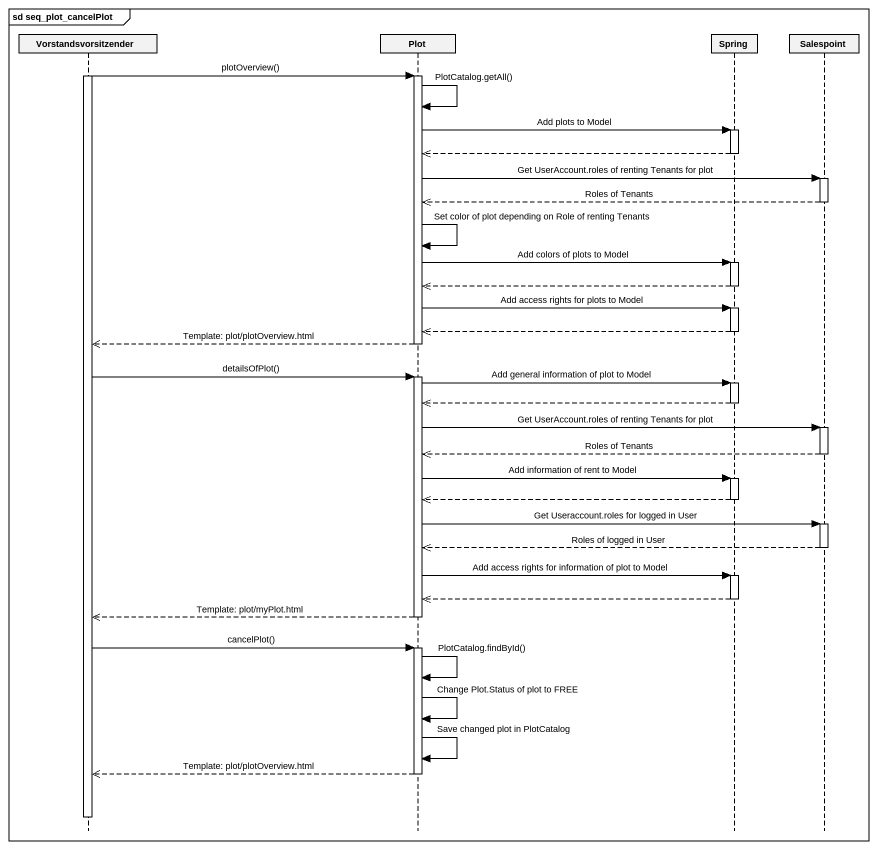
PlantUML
@startuml
mainframe sd seq_plot_cancelPlot
hide footbox
participant Vorstandsvorsitzender
participant Plot
participant Spring
participant Salespoint

activate Vorstandsvorsitzender
Vorstandsvorsitzender -> Plot : plotOverview()
activate Plot
Plot -> Plot : PlotCatalog.getAll()
Plot -> Spring : Add plots to Model
activate Spring
Spring -->> Plot
deactivate Spring
Plot -> Salespoint : Get UserAccount.roles of renting Tenants for plot
activate Salespoint
Salespoint -->> Plot : Roles of Tenants
deactivate Salespoint
Plot -> Plot : Set color of plot depending on Role of renting Tenants
Plot -> Spring : Add colors of plots to Model
activate Spring
Spring -->> Plot
deactivate Spring
Plot -> Spring : Add access rights for plots to Model
activate Spring
Spring -->> Plot
deactivate Spring
Plot -->> Vorstandsvorsitzender : Template: plot/plotOverview.html
deactivate Plot
Vorstandsvorsitzender -> Plot : detailsOfPlot()
activate Plot
Plot -> Spring : Add general information of plot to Model
activate Spring
Spring -->> Plot
deactivate Spring
Plot -> Salespoint : Get UserAccount.roles of renting Tenants for plot
activate Salespoint
Salespoint -->> Plot : Roles of Tenants
deactivate Salespoint
Plot -> Spring : Add information of rent to Model
activate Spring
Spring -->> Plot
deactivate Spring
Plot -> Salespoint : Get Useraccount.roles for logged in User
activate Salespoint
Salespoint -->> Plot : Roles of logged in User
deactivate Salespoint
Plot -> Spring : Add access rights for information of plot to Model
activate Spring
Spring -->> Plot
deactivate Spring
Plot -->> Vorstandsvorsitzender : Template: plot/myPlot.html
deactivate Plot
Vorstandsvorsitzender -> Plot : cancelPlot()
activate Plot
Plot -> Plot : PlotCatalog.findById()
Plot -> Plot : Change Plot.Status of plot to FREE
Plot -> Plot : Save changed plot in PlotCatalog
Plot -->> Vorstandsvorsitzender : Template: plot/plotOverview.html
deactivate Plot
deactivate Vorstandsvorsitzender
@enduml
